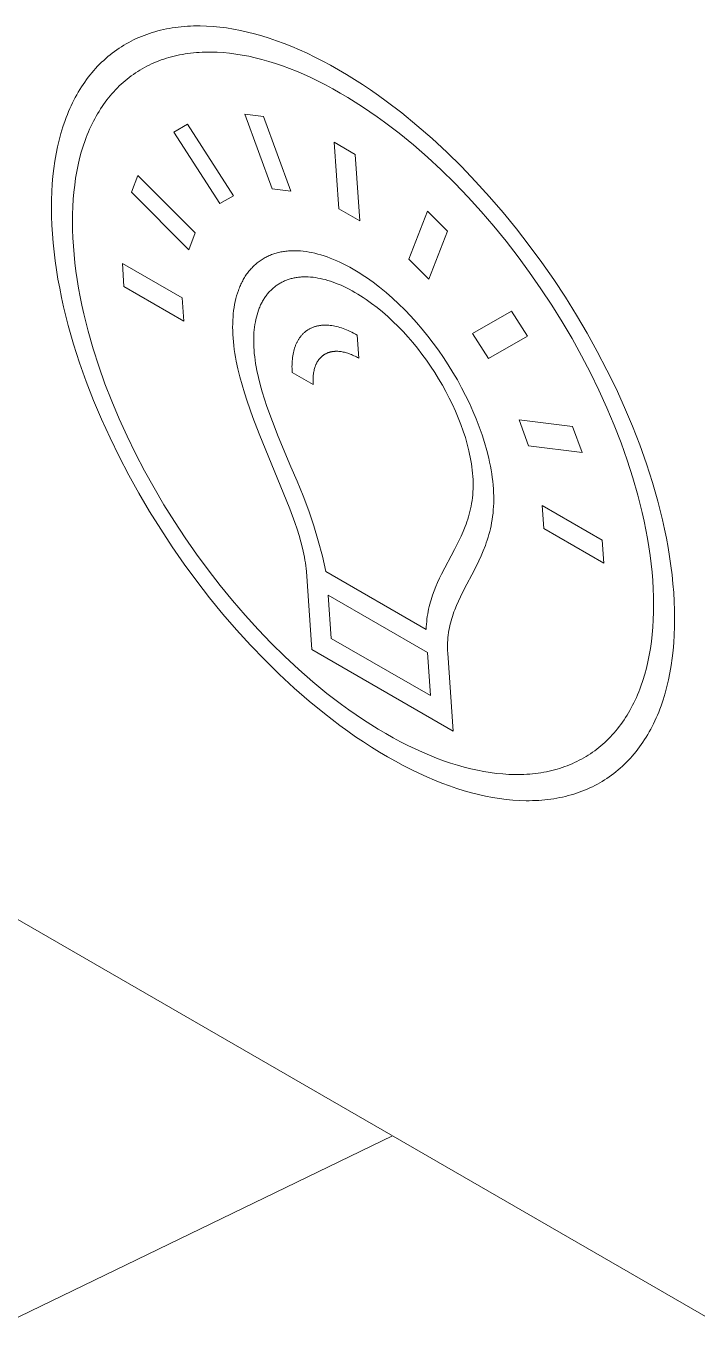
# Model space of a CAD drawing. Header units: millimetres. Extents: x -208 to 4974, y -28 to 3137.
# Drawn here: x 3478.6 to 3505.4, y 1679.1 to 1730.6 of the extents above; entities that cross this region are included whole.
import ezdxf

# ---------------------------------------------------------------- set-up
doc = ezdxf.new("R2010")
doc.units = ezdxf.units.MM
doc.layers.add('ZANO_R', color=7, linetype='Continuous', lineweight=0)

msp = doc.modelspace()

# ---------------------------------------------------------------- linework, layer by layer
at = {"layer": 'ZANO_R'}
for p, q in [((3483.141, 1730.142), (3483.039, 1730.096)), ((3483.245, 1730.186), (3483.141, 1730.142)), ((3483.351, 1730.227), (3483.245, 1730.186)), ((3483.457, 1730.267), (3483.351, 1730.227)), ((3483.565, 1730.304), (3483.457, 1730.267)), ((3483.674, 1730.339), (3483.565, 1730.304)), ((3483.784, 1730.372), (3483.674, 1730.339)), ((3483.895, 1730.403), (3483.784, 1730.372)), ((3484.008, 1730.432), (3483.895, 1730.403)), ((3484.122, 1730.458), (3484.008, 1730.432)), ((3484.237, 1730.483), (3484.122, 1730.458)), ((3484.353, 1730.505), (3484.237, 1730.483)), ((3484.47, 1730.525), (3484.353, 1730.505)), ((3484.589, 1730.542), (3484.47, 1730.525)), ((3484.708, 1730.558), (3484.589, 1730.542)), ((3484.829, 1730.571), (3484.708, 1730.558)), ((3484.951, 1730.582), (3484.829, 1730.571)), ((3485.074, 1730.591), (3484.951, 1730.582)), ((3485.198, 1730.597), (3485.074, 1730.591)), ((3485.324, 1730.602), (3485.198, 1730.597)), ((3485.45, 1730.604), (3485.324, 1730.602)), ((3485.577, 1730.604), (3485.45, 1730.604)), ((3485.835, 1730.596), (3485.577, 1730.604)), ((3486.097, 1730.58), (3485.835, 1730.596)), ((3486.363, 1730.554), (3486.097, 1730.58)), ((3486.633, 1730.52), (3486.363, 1730.554)), ((3486.907, 1730.476), (3486.633, 1730.52)), ((3487.184, 1730.422), (3486.907, 1730.476)), ((3487.465, 1730.359), (3487.184, 1730.422)), ((3487.75, 1730.287), (3487.465, 1730.359)), ((3488.038, 1730.205), (3487.75, 1730.287)), ((3488.33, 1730.114), (3488.038, 1730.205)), ((3482.266, 1729.652), (3482.175, 1729.588)), ((3482.357, 1729.715), (3482.266, 1729.652)), ((3482.451, 1729.776), (3482.357, 1729.715)), ((3482.545, 1729.834), (3482.451, 1729.776)), ((3482.641, 1729.891), (3482.545, 1729.834)), ((3482.739, 1729.945), (3482.641, 1729.891)), ((3482.837, 1729.998), (3482.739, 1729.945)), ((3482.937, 1730.048), (3482.837, 1729.998)), ((3483.039, 1730.096), (3482.937, 1730.048)), ((3488.625, 1730.013), (3488.33, 1730.114)), ((3488.923, 1729.903), (3488.625, 1730.013)), ((3489.225, 1729.783), (3488.923, 1729.903)), ((3489.529, 1729.653), (3489.225, 1729.783)), ((3489.836, 1729.513), (3489.529, 1729.653)), ((3481.662, 1729.155), (3481.581, 1729.076)), ((3481.744, 1729.232), (3481.662, 1729.155)), ((3481.827, 1729.308), (3481.744, 1729.232)), ((3481.912, 1729.381), (3481.827, 1729.308)), ((3481.998, 1729.452), (3481.912, 1729.381)), ((3482.086, 1729.521), (3481.998, 1729.452)), ((3482.175, 1729.588), (3482.086, 1729.521)), ((3483.554, 1729.044), (3483.648, 1729.089)), ((3483.648, 1729.089), (3483.744, 1729.132)), ((3483.744, 1729.132), (3483.841, 1729.173)), ((3483.841, 1729.173), (3483.939, 1729.212)), ((3483.939, 1729.212), (3484.038, 1729.248)), ((3484.038, 1729.248), (3484.139, 1729.283)), ((3484.139, 1729.283), (3484.24, 1729.316)), ((3484.24, 1729.316), (3484.343, 1729.347)), ((3484.343, 1729.347), (3484.447, 1729.376)), ((3484.447, 1729.376), (3484.552, 1729.402)), ((3484.552, 1729.402), (3484.658, 1729.427)), ((3484.658, 1729.427), (3484.765, 1729.45)), ((3484.765, 1729.45), (3484.874, 1729.47)), ((3484.874, 1729.47), (3484.983, 1729.489)), ((3484.983, 1729.489), (3485.094, 1729.505)), ((3485.094, 1729.505), (3485.205, 1729.52)), ((3485.205, 1729.52), (3485.318, 1729.532)), ((3485.318, 1729.532), (3485.432, 1729.543)), ((3485.432, 1729.543), (3485.546, 1729.551)), ((3485.546, 1729.551), (3485.662, 1729.557)), ((3485.662, 1729.557), (3485.779, 1729.561)), ((3485.779, 1729.561), (3485.896, 1729.563)), ((3485.896, 1729.563), (3486.015, 1729.563)), ((3486.015, 1729.563), (3486.256, 1729.556)), ((3486.256, 1729.556), (3486.5, 1729.541)), ((3486.5, 1729.541), (3486.748, 1729.517)), ((3486.748, 1729.517), (3487, 1729.484)), ((3487, 1729.484), (3487.255, 1729.443)), ((3487.255, 1729.443), (3487.514, 1729.393)), ((3487.514, 1729.393), (3487.776, 1729.335)), ((3487.776, 1729.335), (3488.041, 1729.268)), ((3488.041, 1729.268), (3488.31, 1729.191)), ((3488.31, 1729.191), (3488.582, 1729.106)), ((3488.582, 1729.106), (3488.857, 1729.012)), ((3490.147, 1729.363), (3489.836, 1729.513)), ((3490.459, 1729.204), (3490.147, 1729.363)), ((3490.775, 1729.034), (3490.459, 1729.204)), ((3481.202, 1728.65), (3481.13, 1728.559)), ((3481.274, 1728.739), (3481.202, 1728.65)), ((3481.349, 1728.826), (3481.274, 1728.739)), ((3481.425, 1728.912), (3481.349, 1728.826)), ((3481.502, 1728.995), (3481.425, 1728.912)), ((3481.581, 1729.076), (3481.502, 1728.995)), ((3482.76, 1728.553), (3482.843, 1728.615)), ((3482.843, 1728.615), (3482.927, 1728.675)), ((3482.927, 1728.675), (3483.013, 1728.734)), ((3483.013, 1728.734), (3483.1, 1728.791)), ((3483.1, 1728.791), (3483.188, 1728.845)), ((3483.188, 1728.845), (3483.278, 1728.898)), ((3483.278, 1728.898), (3483.369, 1728.949)), ((3483.369, 1728.949), (3483.461, 1728.997)), ((3483.461, 1728.997), (3483.554, 1729.044)), ((3488.857, 1729.012), (3489.135, 1728.909)), ((3489.135, 1728.909), (3489.416, 1728.797)), ((3489.416, 1728.797), (3489.7, 1728.676)), ((3489.7, 1728.676), (3489.987, 1728.546)), ((3491.093, 1728.855), (3490.775, 1729.034)), ((3491.412, 1728.667), (3491.093, 1728.855)), ((3491.73, 1728.471), (3491.412, 1728.667)), ((3480.797, 1728.073), (3480.735, 1727.97)), ((3480.86, 1728.174), (3480.797, 1728.073)), ((3480.925, 1728.273), (3480.86, 1728.174)), ((3480.992, 1728.37), (3480.925, 1728.273)), ((3481.06, 1728.466), (3480.992, 1728.37)), ((3481.13, 1728.559), (3481.06, 1728.466)), ((3482.143, 1727.985), (3482.216, 1728.062)), ((3482.216, 1728.062), (3482.289, 1728.138)), ((3482.289, 1728.138), (3482.364, 1728.212)), ((3482.364, 1728.212), (3482.441, 1728.284)), ((3482.441, 1728.284), (3482.519, 1728.354)), ((3482.519, 1728.354), (3482.598, 1728.422)), ((3482.598, 1728.422), (3482.678, 1728.488)), ((3482.678, 1728.488), (3482.76, 1728.553)), ((3489.987, 1728.546), (3490.276, 1728.406)), ((3490.276, 1728.406), (3490.568, 1728.257)), ((3490.568, 1728.257), (3490.862, 1728.099)), ((3490.862, 1728.099), (3491.159, 1727.932)), ((3492.046, 1728.267), (3491.73, 1728.471)), ((3492.36, 1728.056), (3492.046, 1728.267)), ((3480.559, 1727.649), (3480.503, 1727.539)), ((3480.616, 1727.758), (3480.559, 1727.649)), ((3480.674, 1727.865), (3480.616, 1727.758)), ((3480.735, 1727.97), (3480.674, 1727.865)), ((3481.74, 1727.48), (3481.803, 1727.569)), ((3481.803, 1727.569), (3481.869, 1727.656)), ((3481.869, 1727.656), (3481.935, 1727.741)), ((3481.935, 1727.741), (3482.003, 1727.824)), ((3482.003, 1727.824), (3482.073, 1727.905)), ((3482.073, 1727.905), (3482.143, 1727.985)), ((3491.159, 1727.932), (3491.456, 1727.757)), ((3491.456, 1727.757), (3491.752, 1727.574)), ((3491.752, 1727.574), (3492.047, 1727.384)), ((3492.673, 1727.837), (3492.36, 1728.056)), ((3492.984, 1727.612), (3492.673, 1727.837)), ((3493.601, 1727.14), (3492.984, 1727.612)), ((3480.298, 1727.076), (3480.251, 1726.956)), ((3480.347, 1727.195), (3480.298, 1727.076)), ((3480.397, 1727.311), (3480.347, 1727.195)), ((3480.449, 1727.426), (3480.397, 1727.311)), ((3480.503, 1727.539), (3480.449, 1727.426)), ((3481.444, 1727.009), (3481.5, 1727.107)), ((3481.5, 1727.107), (3481.558, 1727.203)), ((3481.558, 1727.203), (3481.617, 1727.297)), ((3481.617, 1727.297), (3481.678, 1727.389)), ((3481.678, 1727.389), (3481.74, 1727.48)), ((3487.358, 1727.091), (3488.446, 1724.12)), ((3488.104, 1726.999), (3487.358, 1727.091)), ((3492.047, 1727.384), (3492.34, 1727.187)), ((3492.34, 1727.187), (3492.632, 1726.983)), ((3494.209, 1726.643), (3493.601, 1727.14)), ((3480.121, 1726.584), (3480.042, 1726.326)), ((3480.206, 1726.834), (3480.121, 1726.584)), ((3480.251, 1726.956), (3480.206, 1726.834)), ((3481.185, 1726.492), (3481.234, 1726.599)), ((3481.234, 1726.599), (3481.284, 1726.704)), ((3481.284, 1726.704), (3481.336, 1726.808)), ((3481.336, 1726.808), (3481.389, 1726.909)), ((3481.389, 1726.909), (3481.444, 1727.009)), ((3485.08, 1726.691), (3484.537, 1726.378)), ((3486.903, 1723.845), (3485.08, 1726.691)), ((3489.192, 1724.027), (3488.104, 1726.999)), ((3492.632, 1726.983), (3492.922, 1726.773)), ((3492.922, 1726.773), (3493.497, 1726.333)), ((3494.809, 1726.12), (3494.209, 1726.643)), ((3479.971, 1726.061), (3479.907, 1725.789)), ((3480.042, 1726.326), (3479.971, 1726.061)), ((3480.927, 1725.814), (3481.007, 1726.047)), ((3481.007, 1726.047), (3481.049, 1726.161)), ((3481.049, 1726.161), (3481.093, 1726.273)), ((3481.093, 1726.273), (3481.138, 1726.384)), ((3481.138, 1726.384), (3481.185, 1726.492)), ((3484.537, 1726.378), (3486.36, 1723.533)), ((3493.497, 1726.333), (3494.065, 1725.869)), ((3495.398, 1725.573), (3494.809, 1726.12)), ((3479.85, 1725.51), (3479.801, 1725.223)), ((3479.907, 1725.789), (3479.85, 1725.51)), ((3480.788, 1725.327), (3480.854, 1725.574)), ((3480.854, 1725.574), (3480.927, 1725.814)), ((3491.749, 1725.489), (3490.914, 1725.971)), ((3490.914, 1725.971), (3491.102, 1723.327)), ((3491.936, 1722.845), (3491.749, 1725.489)), ((3494.065, 1725.869), (3494.623, 1725.381)), ((3495.976, 1725.004), (3495.398, 1725.573)), ((3479.801, 1725.223), (3479.759, 1724.929)), ((3480.675, 1724.812), (3480.728, 1725.073)), ((3480.728, 1725.073), (3480.788, 1725.327)), ((3494.623, 1725.381), (3495.173, 1724.872)), ((3496.543, 1724.414), (3495.976, 1725.004)), ((3479.724, 1724.627), (3479.698, 1724.319)), ((3479.759, 1724.929), (3479.724, 1724.627)), ((3480.59, 1724.271), (3480.629, 1724.545)), ((3480.629, 1724.545), (3480.675, 1724.812)), ((3483.105, 1724.652), (3482.846, 1723.983)), ((3485.385, 1722.365), (3483.105, 1724.652)), ((3495.173, 1724.872), (3495.712, 1724.341)), ((3479.679, 1724.004), (3479.667, 1723.681)), ((3479.698, 1724.319), (3479.679, 1724.004)), ((3480.533, 1723.702), (3480.558, 1723.99)), ((3480.558, 1723.99), (3480.59, 1724.271)), ((3482.846, 1723.983), (3485.127, 1721.696)), ((3488.446, 1724.12), (3489.192, 1724.027)), ((3495.712, 1724.341), (3496.241, 1723.791)), ((3497.098, 1723.804), (3496.543, 1724.414)), ((3479.667, 1723.681), (3479.664, 1723.352)), ((3480.515, 1723.408), (3480.533, 1723.702)), ((3486.36, 1723.533), (3486.903, 1723.845)), ((3496.241, 1723.791), (3496.758, 1723.222)), ((3497.639, 1723.176), (3497.098, 1723.804)), ((3479.664, 1723.352), (3479.669, 1723.016)), ((3479.669, 1723.016), (3479.681, 1722.672)), ((3480.502, 1722.8), (3480.505, 1723.107)), ((3480.505, 1723.107), (3480.515, 1723.408)), ((3491.102, 1723.327), (3491.936, 1722.845)), ((3494.63, 1723.23), (3493.89, 1721.321)), ((3495.426, 1722.432), (3494.63, 1723.23)), ((3496.758, 1723.222), (3497.262, 1722.636)), ((3498.165, 1722.53), (3497.639, 1723.176)), ((3479.681, 1722.672), (3479.702, 1722.323)), ((3480.506, 1722.487), (3480.502, 1722.8)), ((3480.518, 1722.167), (3480.506, 1722.487)), ((3494.687, 1720.522), (3495.426, 1722.432)), ((3497.262, 1722.636), (3497.753, 1722.034)), ((3498.677, 1721.869), (3498.165, 1722.53)), ((3479.702, 1722.323), (3479.731, 1721.968)), ((3479.731, 1721.968), (3479.768, 1721.611)), ((3480.537, 1721.84), (3480.518, 1722.167)), ((3485.127, 1721.696), (3485.385, 1722.365)), ((3497.753, 1722.034), (3498.231, 1721.418)), ((3479.768, 1721.611), (3479.813, 1721.251)), ((3480.564, 1721.51), (3480.537, 1721.84)), ((3480.599, 1721.177), (3480.564, 1721.51)), ((3488.166, 1721.38), (3488.126, 1721.357)), ((3488.208, 1721.402), (3488.166, 1721.38)), ((3488.25, 1721.423), (3488.208, 1721.402)), ((3488.292, 1721.443), (3488.25, 1721.423)), ((3488.335, 1721.463), (3488.292, 1721.443)), ((3488.379, 1721.481), (3488.335, 1721.463)), ((3488.423, 1721.499), (3488.379, 1721.481)), ((3488.468, 1721.515), (3488.423, 1721.499)), ((3488.513, 1721.531), (3488.468, 1721.515)), ((3488.559, 1721.546), (3488.513, 1721.531)), ((3488.605, 1721.559), (3488.559, 1721.546)), ((3488.652, 1721.572), (3488.605, 1721.559)), ((3488.699, 1721.584), (3488.652, 1721.572)), ((3488.747, 1721.596), (3488.699, 1721.584)), ((3488.795, 1721.606), (3488.747, 1721.596)), ((3488.844, 1721.615), (3488.795, 1721.606)), ((3488.893, 1721.623), (3488.844, 1721.615)), ((3488.943, 1721.631), (3488.893, 1721.623)), ((3488.993, 1721.637), (3488.943, 1721.631)), ((3489.044, 1721.643), (3488.993, 1721.637)), ((3489.095, 1721.648), (3489.044, 1721.643)), ((3489.147, 1721.651), (3489.095, 1721.648)), ((3489.199, 1721.654), (3489.147, 1721.651)), ((3489.251, 1721.656), (3489.199, 1721.654)), ((3489.304, 1721.657), (3489.251, 1721.656)), ((3489.358, 1721.657), (3489.304, 1721.657)), ((3489.466, 1721.653), (3489.358, 1721.657)), ((3489.576, 1721.647), (3489.466, 1721.653)), ((3489.687, 1721.636), (3489.576, 1721.647)), ((3489.801, 1721.621), (3489.687, 1721.636)), ((3489.916, 1721.603), (3489.801, 1721.621)), ((3490.032, 1721.58), (3489.916, 1721.603)), ((3490.15, 1721.554), (3490.032, 1721.58)), ((3490.27, 1721.524), (3490.15, 1721.554)), ((3490.391, 1721.489), (3490.27, 1721.524)), ((3490.513, 1721.451), (3490.391, 1721.489)), ((3490.637, 1721.409), (3490.513, 1721.451)), ((3490.762, 1721.362), (3490.637, 1721.409)), ((3490.888, 1721.312), (3490.762, 1721.362)), ((3498.231, 1721.418), (3498.693, 1720.787)), ((3499.173, 1721.193), (3498.677, 1721.869)), ((3479.813, 1721.251), (3479.865, 1720.89)), ((3479.865, 1720.89), (3479.925, 1720.527)), ((3480.641, 1720.842), (3480.599, 1721.177)), ((3484.872, 1719.776), (3482.487, 1721.153)), ((3482.487, 1721.153), (3482.552, 1720.23)), ((3487.552, 1720.874), (3487.521, 1720.837)), ((3487.583, 1720.911), (3487.552, 1720.874)), ((3487.615, 1720.946), (3487.583, 1720.911)), ((3487.648, 1720.981), (3487.615, 1720.946)), ((3487.681, 1721.015), (3487.648, 1720.981)), ((3487.715, 1721.049), (3487.681, 1721.015)), ((3487.749, 1721.081), (3487.715, 1721.049)), ((3487.784, 1721.113), (3487.749, 1721.081)), ((3487.82, 1721.143), (3487.784, 1721.113)), ((3487.856, 1721.173), (3487.82, 1721.143)), ((3487.893, 1721.202), (3487.856, 1721.173)), ((3487.93, 1721.23), (3487.893, 1721.202)), ((3487.968, 1721.257), (3487.93, 1721.23)), ((3488.006, 1721.284), (3487.968, 1721.257)), ((3488.046, 1721.309), (3488.006, 1721.284)), ((3488.085, 1721.334), (3488.046, 1721.309)), ((3488.126, 1721.357), (3488.085, 1721.334)), ((3491.016, 1721.257), (3490.888, 1721.312)), ((3491.145, 1721.199), (3491.016, 1721.257)), ((3491.275, 1721.136), (3491.145, 1721.199)), ((3491.407, 1721.069), (3491.275, 1721.136)), ((3491.539, 1720.998), (3491.407, 1721.069)), ((3491.673, 1720.923), (3491.539, 1720.998)), ((3491.807, 1720.843), (3491.673, 1720.923)), ((3493.89, 1721.321), (3494.687, 1720.522)), ((3499.652, 1720.504), (3499.173, 1721.193)), ((3479.925, 1720.527), (3479.993, 1720.161)), ((3480.689, 1720.505), (3480.641, 1720.842)), ((3480.745, 1720.166), (3480.689, 1720.505)), ((3487.228, 1720.37), (3487.206, 1720.323)), ((3487.252, 1720.417), (3487.228, 1720.37)), ((3487.275, 1720.462), (3487.252, 1720.417)), ((3487.3, 1720.507), (3487.275, 1720.462)), ((3487.325, 1720.551), (3487.3, 1720.507)), ((3487.351, 1720.594), (3487.325, 1720.551)), ((3487.378, 1720.637), (3487.351, 1720.594)), ((3487.405, 1720.679), (3487.378, 1720.637)), ((3487.433, 1720.719), (3487.405, 1720.679)), ((3487.462, 1720.759), (3487.433, 1720.719)), ((3487.491, 1720.798), (3487.462, 1720.759)), ((3487.521, 1720.837), (3487.491, 1720.798)), ((3488.695, 1720.324), (3488.728, 1720.344)), ((3488.728, 1720.344), (3488.762, 1720.364)), ((3488.762, 1720.364), (3488.796, 1720.383)), ((3488.796, 1720.383), (3488.831, 1720.402)), ((3488.831, 1720.402), (3488.866, 1720.419)), ((3488.866, 1720.419), (3488.902, 1720.436)), ((3488.902, 1720.436), (3488.938, 1720.453)), ((3488.938, 1720.453), (3488.975, 1720.468)), ((3488.975, 1720.468), (3489.012, 1720.483)), ((3489.012, 1720.483), (3489.049, 1720.497)), ((3489.049, 1720.497), (3489.087, 1720.51)), ((3489.087, 1720.51), (3489.125, 1720.522)), ((3489.125, 1720.522), (3489.164, 1720.534)), ((3489.164, 1720.534), (3489.204, 1720.545)), ((3489.204, 1720.545), (3489.243, 1720.555)), ((3489.243, 1720.555), (3489.283, 1720.564)), ((3489.283, 1720.564), (3489.324, 1720.573)), ((3489.324, 1720.573), (3489.365, 1720.58)), ((3489.365, 1720.58), (3489.406, 1720.587)), ((3489.406, 1720.587), (3489.448, 1720.594)), ((3489.448, 1720.594), (3489.49, 1720.599)), ((3489.49, 1720.599), (3489.532, 1720.604)), ((3489.532, 1720.604), (3489.575, 1720.608)), ((3489.575, 1720.608), (3489.619, 1720.611)), ((3489.619, 1720.611), (3489.662, 1720.613)), ((3489.662, 1720.613), (3489.706, 1720.615)), ((3489.706, 1720.615), (3489.751, 1720.615)), ((3489.751, 1720.615), (3489.796, 1720.615)), ((3489.796, 1720.615), (3489.887, 1720.613)), ((3489.887, 1720.613), (3489.979, 1720.607)), ((3489.979, 1720.607), (3490.073, 1720.598)), ((3490.073, 1720.598), (3490.168, 1720.586)), ((3490.168, 1720.586), (3490.264, 1720.57)), ((3490.264, 1720.57), (3490.362, 1720.551)), ((3490.362, 1720.551), (3490.461, 1720.529)), ((3490.461, 1720.529), (3490.561, 1720.504)), ((3490.561, 1720.504), (3490.663, 1720.475)), ((3490.663, 1720.475), (3490.765, 1720.443)), ((3490.765, 1720.443), (3490.869, 1720.407)), ((3490.869, 1720.407), (3490.974, 1720.368)), ((3490.974, 1720.368), (3491.08, 1720.326)), ((3491.94, 1720.76), (3491.807, 1720.843)), ((3492.073, 1720.674), (3491.94, 1720.76)), ((3492.205, 1720.585), (3492.073, 1720.674)), ((3492.336, 1720.493), (3492.205, 1720.585)), ((3492.467, 1720.398), (3492.336, 1720.493)), ((3492.725, 1720.199), (3492.467, 1720.398)), ((3498.693, 1720.787), (3499.14, 1720.145)), ((3500.114, 1719.803), (3499.652, 1720.504)), ((3479.993, 1720.161), (3480.067, 1719.794)), ((3480.808, 1719.825), (3480.745, 1720.166)), ((3480.878, 1719.483), (3480.808, 1719.825)), ((3482.552, 1720.23), (3484.937, 1718.853)), ((3487.035, 1719.861), (3487.005, 1719.75)), ((3487.068, 1719.969), (3487.035, 1719.861)), ((3487.104, 1720.074), (3487.068, 1719.969)), ((3487.123, 1720.126), (3487.104, 1720.074)), ((3487.142, 1720.176), (3487.123, 1720.126)), ((3487.163, 1720.226), (3487.142, 1720.176)), ((3487.184, 1720.275), (3487.163, 1720.226)), ((3487.206, 1720.323), (3487.184, 1720.275)), ((3488.158, 1719.795), (3488.181, 1719.829)), ((3488.181, 1719.829), (3488.205, 1719.862)), ((3488.205, 1719.862), (3488.23, 1719.895)), ((3488.23, 1719.895), (3488.255, 1719.927)), ((3488.255, 1719.927), (3488.281, 1719.959)), ((3488.281, 1719.959), (3488.307, 1719.989)), ((3488.307, 1719.989), (3488.334, 1720.02)), ((3488.334, 1720.02), (3488.361, 1720.049)), ((3488.361, 1720.049), (3488.389, 1720.077)), ((3488.389, 1720.077), (3488.417, 1720.105)), ((3488.417, 1720.105), (3488.446, 1720.132)), ((3488.446, 1720.132), (3488.475, 1720.159)), ((3488.475, 1720.159), (3488.505, 1720.185)), ((3488.505, 1720.185), (3488.535, 1720.21)), ((3488.535, 1720.21), (3488.566, 1720.234)), ((3488.566, 1720.234), (3488.598, 1720.257)), ((3488.598, 1720.257), (3488.63, 1720.28)), ((3488.63, 1720.28), (3488.662, 1720.302)), ((3488.662, 1720.302), (3488.695, 1720.324)), ((3491.08, 1720.326), (3491.187, 1720.28)), ((3491.187, 1720.28), (3491.296, 1720.231)), ((3491.296, 1720.231), (3491.405, 1720.178)), ((3491.405, 1720.178), (3491.515, 1720.122)), ((3491.515, 1720.122), (3491.626, 1720.063)), ((3491.626, 1720.063), (3491.738, 1719.999)), ((3491.738, 1719.999), (3491.851, 1719.933)), ((3491.851, 1719.933), (3491.962, 1719.864)), ((3491.962, 1719.864), (3492.074, 1719.792)), ((3492.98, 1719.989), (3492.725, 1720.199)), ((3493.232, 1719.769), (3492.98, 1719.989)), ((3499.14, 1720.145), (3499.57, 1719.491)), ((3480.067, 1719.794), (3480.149, 1719.426)), ((3480.149, 1719.426), (3480.334, 1718.685)), ((3480.954, 1719.139), (3480.878, 1719.483)), ((3484.937, 1718.853), (3484.872, 1719.776)), ((3486.934, 1719.398), (3486.916, 1719.275)), ((3486.954, 1719.519), (3486.934, 1719.398)), ((3486.978, 1719.636), (3486.954, 1719.519)), ((3487.005, 1719.75), (3486.978, 1719.636)), ((3487.904, 1719.288), (3487.92, 1719.331)), ((3487.92, 1719.331), (3487.937, 1719.373)), ((3487.937, 1719.373), (3487.954, 1719.415)), ((3487.954, 1719.415), (3487.972, 1719.456)), ((3487.972, 1719.456), (3487.99, 1719.496)), ((3487.99, 1719.496), (3488.009, 1719.536)), ((3488.009, 1719.536), (3488.028, 1719.575)), ((3488.028, 1719.575), (3488.048, 1719.613)), ((3488.048, 1719.613), (3488.069, 1719.651)), ((3488.069, 1719.651), (3488.09, 1719.688)), ((3488.09, 1719.688), (3488.112, 1719.724)), ((3488.112, 1719.724), (3488.135, 1719.76)), ((3488.135, 1719.76), (3488.158, 1719.795)), ((3492.074, 1719.792), (3492.184, 1719.718)), ((3492.184, 1719.718), (3492.295, 1719.641)), ((3492.295, 1719.641), (3492.404, 1719.562)), ((3492.404, 1719.562), (3492.621, 1719.396)), ((3492.621, 1719.396), (3492.836, 1719.22)), ((3493.479, 1719.539), (3493.232, 1719.769)), ((3493.721, 1719.3), (3493.479, 1719.539)), ((3499.57, 1719.491), (3499.984, 1718.828)), ((3500.557, 1719.092), (3500.114, 1719.803)), ((3481.127, 1718.449), (3480.954, 1719.139)), ((3486.882, 1718.887), (3486.878, 1718.751)), ((3486.89, 1719.019), (3486.882, 1718.887)), ((3486.902, 1719.148), (3486.89, 1719.019)), ((3486.916, 1719.275), (3486.902, 1719.148)), ((3487.762, 1718.721), (3487.779, 1718.822)), ((3487.779, 1718.822), (3487.799, 1718.92)), ((3487.799, 1718.92), (3487.821, 1719.016)), ((3487.821, 1719.016), (3487.847, 1719.109)), ((3487.847, 1719.109), (3487.874, 1719.2)), ((3487.874, 1719.2), (3487.904, 1719.288)), ((3492.836, 1719.22), (3493.047, 1719.036)), ((3493.047, 1719.036), (3493.254, 1718.844)), ((3493.254, 1718.844), (3493.458, 1718.643)), ((3493.959, 1719.051), (3493.721, 1719.3)), ((3494.191, 1718.795), (3493.959, 1719.051)), ((3494.418, 1718.53), (3494.191, 1718.795)), ((3497.975, 1719.246), (3496.421, 1718.355)), ((3498.611, 1718.253), (3497.975, 1719.246)), ((3499.984, 1718.828), (3500.379, 1718.156)), ((3500.981, 1718.371), (3500.557, 1719.092)), ((3480.334, 1718.685), (3480.547, 1717.941)), ((3481.325, 1717.755), (3481.127, 1718.449)), ((3486.878, 1718.751), (3486.876, 1718.613)), ((3486.876, 1718.613), (3486.878, 1718.472)), ((3486.878, 1718.472), (3486.884, 1718.328)), ((3486.884, 1718.328), (3486.892, 1718.181)), ((3487.715, 1718.178), (3487.718, 1718.291)), ((3487.718, 1718.291), (3487.725, 1718.402)), ((3487.725, 1718.402), (3487.735, 1718.511)), ((3487.735, 1718.511), (3487.747, 1718.617)), ((3487.747, 1718.617), (3487.762, 1718.721)), ((3489.603, 1718.271), (3489.586, 1718.25)), ((3489.62, 1718.29), (3489.603, 1718.271)), ((3489.637, 1718.31), (3489.62, 1718.29)), ((3489.655, 1718.329), (3489.637, 1718.31)), ((3489.673, 1718.347), (3489.655, 1718.329)), ((3489.691, 1718.365), (3489.673, 1718.347)), ((3489.71, 1718.383), (3489.691, 1718.365)), ((3489.729, 1718.4), (3489.71, 1718.383)), ((3489.748, 1718.416), (3489.729, 1718.4)), ((3489.767, 1718.432), (3489.748, 1718.416)), ((3489.787, 1718.448), (3489.767, 1718.432)), ((3489.808, 1718.463), (3489.787, 1718.448)), ((3489.828, 1718.478), (3489.808, 1718.463)), ((3489.849, 1718.492), (3489.828, 1718.478)), ((3489.87, 1718.506), (3489.849, 1718.492)), ((3489.892, 1718.519), (3489.87, 1718.506)), ((3489.914, 1718.532), (3489.892, 1718.519)), ((3489.936, 1718.545), (3489.914, 1718.532)), ((3489.958, 1718.557), (3489.936, 1718.545)), ((3489.981, 1718.568), (3489.958, 1718.557)), ((3490.004, 1718.579), (3489.981, 1718.568)), ((3490.027, 1718.589), (3490.004, 1718.579)), ((3490.051, 1718.599), (3490.027, 1718.589)), ((3490.075, 1718.609), (3490.051, 1718.599)), ((3490.099, 1718.618), (3490.075, 1718.609)), ((3490.123, 1718.626), (3490.099, 1718.618)), ((3490.148, 1718.634), (3490.123, 1718.626)), ((3490.173, 1718.642), (3490.148, 1718.634)), ((3490.198, 1718.649), (3490.173, 1718.642)), ((3490.224, 1718.655), (3490.198, 1718.649)), ((3490.25, 1718.661), (3490.224, 1718.655)), ((3490.276, 1718.667), (3490.25, 1718.661)), ((3490.302, 1718.672), (3490.276, 1718.667)), ((3490.329, 1718.676), (3490.302, 1718.672)), ((3490.356, 1718.68), (3490.329, 1718.676)), ((3490.383, 1718.684), (3490.356, 1718.68)), ((3490.411, 1718.687), (3490.383, 1718.684)), ((3490.438, 1718.689), (3490.411, 1718.687)), ((3490.466, 1718.691), (3490.438, 1718.689)), ((3490.494, 1718.693), (3490.466, 1718.691)), ((3490.523, 1718.694), (3490.494, 1718.693)), ((3490.552, 1718.694), (3490.523, 1718.694)), ((3490.58, 1718.694), (3490.552, 1718.694)), ((3490.639, 1718.693), (3490.58, 1718.694)), ((3490.699, 1718.689), (3490.639, 1718.693)), ((3490.759, 1718.683), (3490.699, 1718.689)), ((3490.82, 1718.675), (3490.759, 1718.683)), ((3490.882, 1718.665), (3490.82, 1718.675)), ((3490.946, 1718.653), (3490.882, 1718.665)), ((3491.009, 1718.639), (3490.946, 1718.653)), ((3491.074, 1718.623), (3491.009, 1718.639)), ((3491.14, 1718.604), (3491.074, 1718.623)), ((3491.206, 1718.583), (3491.14, 1718.604)), ((3491.273, 1718.56), (3491.206, 1718.583)), ((3491.341, 1718.535), (3491.273, 1718.56)), ((3491.409, 1718.508), (3491.341, 1718.535)), ((3491.478, 1718.478), (3491.409, 1718.508)), ((3491.548, 1718.447), (3491.478, 1718.478)), ((3491.618, 1718.413), (3491.548, 1718.447)), ((3491.69, 1718.377), (3491.618, 1718.413)), ((3491.761, 1718.338), (3491.69, 1718.377)), ((3491.834, 1718.297), (3491.761, 1718.338)), ((3491.899, 1717.374), (3491.834, 1718.297)), ((3493.458, 1718.643), (3493.657, 1718.435)), ((3493.657, 1718.435), (3493.853, 1718.221)), ((3494.639, 1718.259), (3494.418, 1718.53)), ((3496.421, 1718.355), (3497.057, 1717.361)), ((3501.385, 1717.642), (3500.981, 1718.371)), ((3480.547, 1717.941), (3480.787, 1717.194)), ((3486.892, 1718.181), (3486.905, 1718.03)), ((3486.905, 1718.03), (3486.921, 1717.878)), ((3486.921, 1717.878), (3486.94, 1717.726)), ((3487.713, 1718.062), (3487.715, 1718.178)), ((3487.715, 1717.943), (3487.713, 1718.062)), ((3487.719, 1717.823), (3487.715, 1717.943)), ((3487.727, 1717.699), (3487.719, 1717.823)), ((3489.341, 1717.781), (3489.323, 1717.722)), ((3489.36, 1717.838), (3489.341, 1717.781)), ((3489.371, 1717.865), (3489.36, 1717.838)), ((3489.381, 1717.893), (3489.371, 1717.865)), ((3489.392, 1717.92), (3489.381, 1717.893)), ((3489.404, 1717.946), (3489.392, 1717.92)), ((3489.416, 1717.972), (3489.404, 1717.946)), ((3489.428, 1717.998), (3489.416, 1717.972)), ((3489.44, 1718.023), (3489.428, 1717.998)), ((3489.453, 1718.048), (3489.44, 1718.023)), ((3489.467, 1718.072), (3489.453, 1718.048)), ((3489.48, 1718.096), (3489.467, 1718.072)), ((3489.494, 1718.119), (3489.48, 1718.096)), ((3489.509, 1718.142), (3489.494, 1718.119)), ((3489.524, 1718.165), (3489.509, 1718.142)), ((3489.539, 1718.187), (3489.524, 1718.165)), ((3489.554, 1718.208), (3489.539, 1718.187)), ((3489.57, 1718.23), (3489.554, 1718.208)), ((3489.586, 1718.25), (3489.57, 1718.23)), ((3493.853, 1718.221), (3494.043, 1717.999)), ((3494.043, 1717.999), (3494.229, 1717.772)), ((3494.229, 1717.772), (3494.409, 1717.539)), ((3494.853, 1717.981), (3494.639, 1718.259)), ((3495.061, 1717.697), (3494.853, 1717.981)), ((3497.057, 1717.361), (3498.611, 1718.253)), ((3500.379, 1718.156), (3500.756, 1717.477)), ((3481.548, 1717.058), (3481.325, 1717.755)), ((3486.94, 1717.726), (3486.963, 1717.572)), ((3486.963, 1717.572), (3486.989, 1717.417)), ((3486.989, 1717.417), (3487.018, 1717.262)), ((3487.018, 1717.262), (3487.086, 1716.949)), ((3487.738, 1717.569), (3487.727, 1717.699)), ((3487.752, 1717.437), (3487.738, 1717.569)), ((3487.77, 1717.303), (3487.752, 1717.437)), ((3487.79, 1717.168), (3487.77, 1717.303)), ((3489.245, 1717.266), (3489.241, 1717.194)), ((3489.251, 1717.336), (3489.245, 1717.266)), ((3489.259, 1717.405), (3489.251, 1717.336)), ((3489.268, 1717.471), (3489.259, 1717.405)), ((3489.28, 1717.537), (3489.268, 1717.471)), ((3489.292, 1717.6), (3489.28, 1717.537)), ((3489.307, 1717.662), (3489.292, 1717.6)), ((3489.323, 1717.722), (3489.307, 1717.662)), ((3490.245, 1717.233), (3490.255, 1717.249)), ((3490.255, 1717.249), (3490.265, 1717.265)), ((3490.265, 1717.265), (3490.276, 1717.281)), ((3490.276, 1717.281), (3490.286, 1717.296)), ((3490.286, 1717.296), (3490.297, 1717.312)), ((3490.297, 1717.312), (3490.308, 1717.327)), ((3490.308, 1717.327), (3490.32, 1717.341)), ((3490.32, 1717.341), (3490.331, 1717.355)), ((3490.331, 1717.355), (3490.343, 1717.369)), ((3490.343, 1717.369), (3490.356, 1717.383)), ((3490.356, 1717.383), (3490.368, 1717.396)), ((3490.368, 1717.396), (3490.381, 1717.409)), ((3490.381, 1717.409), (3490.393, 1717.422)), ((3490.393, 1717.422), (3490.406, 1717.434)), ((3490.406, 1717.434), (3490.42, 1717.446)), ((3490.42, 1717.446), (3490.433, 1717.458)), ((3490.433, 1717.458), (3490.447, 1717.469)), ((3490.447, 1717.469), (3490.461, 1717.48)), ((3490.461, 1717.48), (3490.475, 1717.491)), ((3490.475, 1717.491), (3490.49, 1717.501)), ((3490.49, 1717.501), (3490.504, 1717.511)), ((3490.504, 1717.511), (3490.519, 1717.521)), ((3490.519, 1717.521), (3490.534, 1717.53)), ((3490.534, 1717.53), (3490.55, 1717.539)), ((3490.55, 1717.539), (3490.565, 1717.548)), ((3490.565, 1717.548), (3490.581, 1717.556)), ((3490.581, 1717.556), (3490.597, 1717.564)), ((3490.597, 1717.564), (3490.613, 1717.572)), ((3490.613, 1717.572), (3490.63, 1717.579)), ((3490.63, 1717.579), (3490.646, 1717.586)), ((3490.646, 1717.586), (3490.663, 1717.593)), ((3490.663, 1717.593), (3490.68, 1717.599)), ((3490.68, 1717.599), (3490.697, 1717.605)), ((3490.697, 1717.605), (3490.715, 1717.611)), ((3490.715, 1717.611), (3490.732, 1717.616)), ((3490.732, 1717.616), (3490.75, 1717.621)), ((3490.75, 1717.621), (3490.768, 1717.626)), ((3490.768, 1717.626), (3490.786, 1717.63)), ((3490.786, 1717.63), (3490.804, 1717.634)), ((3490.804, 1717.634), (3490.823, 1717.637)), ((3490.823, 1717.637), (3490.842, 1717.64)), ((3490.842, 1717.64), (3490.861, 1717.643)), ((3490.861, 1717.643), (3490.88, 1717.646)), ((3490.88, 1717.646), (3490.899, 1717.648)), ((3490.899, 1717.648), (3490.919, 1717.65)), ((3490.919, 1717.65), (3490.938, 1717.651)), ((3490.938, 1717.651), (3490.958, 1717.652)), ((3490.958, 1717.652), (3490.978, 1717.653)), ((3490.978, 1717.653), (3490.998, 1717.653)), ((3490.998, 1717.653), (3491.018, 1717.653)), ((3491.018, 1717.653), (3491.06, 1717.652)), ((3491.06, 1717.652), (3491.101, 1717.649)), ((3491.101, 1717.649), (3491.144, 1717.645)), ((3491.144, 1717.645), (3491.187, 1717.64)), ((3491.187, 1717.64), (3491.231, 1717.633)), ((3491.231, 1717.633), (3491.275, 1717.624)), ((3491.275, 1717.624), (3491.32, 1717.614)), ((3491.32, 1717.614), (3491.365, 1717.603)), ((3491.365, 1717.603), (3491.411, 1717.59)), ((3491.411, 1717.59), (3491.458, 1717.575)), ((3491.458, 1717.575), (3491.505, 1717.559)), ((3491.505, 1717.559), (3491.553, 1717.541)), ((3491.553, 1717.541), (3491.601, 1717.522)), ((3491.601, 1717.522), (3491.649, 1717.501)), ((3491.649, 1717.501), (3491.698, 1717.479)), ((3491.698, 1717.479), (3491.748, 1717.455)), ((3491.748, 1717.455), (3491.798, 1717.43)), ((3491.798, 1717.43), (3491.848, 1717.403)), ((3491.848, 1717.403), (3491.899, 1717.374)), ((3494.409, 1717.539), (3494.584, 1717.301)), ((3494.584, 1717.301), (3494.752, 1717.059)), ((3495.261, 1717.407), (3495.061, 1717.697)), ((3495.454, 1717.113), (3495.261, 1717.407)), ((3500.756, 1717.477), (3501.113, 1716.791)), ((3501.768, 1716.907), (3501.385, 1717.642)), ((3480.787, 1717.194), (3481.052, 1716.445)), ((3481.796, 1716.36), (3481.548, 1717.058)), ((3487.086, 1716.949), (3487.164, 1716.633)), ((3487.814, 1717.032), (3487.79, 1717.168)), ((3487.841, 1716.894), (3487.814, 1717.032)), ((3487.902, 1716.615), (3487.841, 1716.894)), ((3489.238, 1717.121), (3489.237, 1717.046)), ((3489.237, 1717.046), (3489.238, 1716.97)), ((3489.241, 1717.194), (3489.238, 1717.121)), ((3489.238, 1716.97), (3489.241, 1716.892)), ((3489.241, 1716.892), (3489.246, 1716.812)), ((3489.246, 1716.812), (3490.081, 1716.331)), ((3490.084, 1716.699), (3490.09, 1716.747)), ((3490.09, 1716.747), (3490.096, 1716.794)), ((3490.096, 1716.794), (3490.104, 1716.84)), ((3490.104, 1716.84), (3490.113, 1716.884)), ((3490.113, 1716.884), (3490.123, 1716.928)), ((3490.123, 1716.928), (3490.135, 1716.97)), ((3490.135, 1716.97), (3490.147, 1717.011)), ((3490.147, 1717.011), (3490.161, 1717.051)), ((3490.161, 1717.051), (3490.168, 1717.071)), ((3490.168, 1717.071), (3490.176, 1717.09)), ((3490.176, 1717.09), (3490.183, 1717.109)), ((3490.183, 1717.109), (3490.191, 1717.127)), ((3490.191, 1717.127), (3490.2, 1717.146)), ((3490.2, 1717.146), (3490.208, 1717.164)), ((3490.208, 1717.164), (3490.217, 1717.181)), ((3490.217, 1717.181), (3490.226, 1717.199)), ((3490.226, 1717.199), (3490.236, 1717.216)), ((3490.236, 1717.216), (3490.245, 1717.233)), ((3494.752, 1717.059), (3494.915, 1716.812)), ((3494.915, 1716.812), (3495.071, 1716.561)), ((3495.64, 1716.814), (3495.454, 1717.113)), ((3495.817, 1716.511), (3495.64, 1716.814)), ((3501.113, 1716.791), (3501.449, 1716.101)), ((3502.129, 1716.167), (3501.768, 1716.907)), ((3481.052, 1716.445), (3481.343, 1715.697)), ((3482.067, 1715.662), (3481.796, 1716.36)), ((3487.164, 1716.633), (3487.252, 1716.314)), ((3487.252, 1716.314), (3487.349, 1715.994)), ((3487.974, 1716.332), (3487.902, 1716.615)), ((3488.055, 1716.045), (3487.974, 1716.332)), ((3490.074, 1716.495), (3490.075, 1716.548)), ((3490.075, 1716.441), (3490.074, 1716.495)), ((3490.075, 1716.548), (3490.077, 1716.599)), ((3490.077, 1716.387), (3490.075, 1716.441)), ((3490.077, 1716.599), (3490.08, 1716.649)), ((3490.081, 1716.331), (3490.077, 1716.387)), ((3490.08, 1716.649), (3490.084, 1716.699)), ((3495.071, 1716.561), (3495.22, 1716.308)), ((3495.22, 1716.308), (3495.363, 1716.051)), ((3495.986, 1716.205), (3495.817, 1716.511)), ((3481.343, 1715.697), (3481.658, 1714.95)), ((3487.349, 1715.994), (3487.454, 1715.672)), ((3488.145, 1715.754), (3488.055, 1716.045)), ((3488.242, 1715.46), (3488.145, 1715.754)), ((3495.363, 1716.051), (3495.497, 1715.792)), ((3495.497, 1715.792), (3495.625, 1715.531)), ((3496.146, 1715.897), (3495.986, 1716.205)), ((3496.297, 1715.586), (3496.146, 1715.897)), ((3501.449, 1716.101), (3501.765, 1715.406)), ((3502.468, 1715.422), (3502.129, 1716.167)), ((3482.361, 1714.966), (3482.067, 1715.662)), ((3487.454, 1715.672), (3487.684, 1715.023)), ((3488.456, 1714.866), (3488.242, 1715.46)), ((3495.625, 1715.531), (3495.744, 1715.269)), ((3495.744, 1715.269), (3495.855, 1715.006)), ((3496.438, 1715.273), (3496.297, 1715.586)), ((3496.57, 1714.96), (3496.438, 1715.273)), ((3501.765, 1715.406), (3502.059, 1714.71)), ((3502.783, 1714.675), (3502.468, 1715.422)), ((3481.658, 1714.95), (3481.997, 1714.205)), ((3482.677, 1714.272), (3482.361, 1714.966)), ((3487.684, 1715.023), (3487.935, 1714.372)), ((3488.689, 1714.265), (3488.456, 1714.866)), ((3495.855, 1715.006), (3495.957, 1714.743)), ((3495.957, 1714.743), (3496.051, 1714.479)), ((3496.691, 1714.646), (3496.57, 1714.96)), ((3498.272, 1714.927), (3498.652, 1713.89)), ((3500.404, 1714.664), (3498.272, 1714.927)), ((3502.059, 1714.71), (3502.33, 1714.012)), ((3503.074, 1713.927), (3502.783, 1714.675)), ((3481.997, 1714.205), (3482.358, 1713.465)), ((3483.014, 1713.581), (3482.677, 1714.272)), ((3487.935, 1714.372), (3489.154, 1711.38)), ((3489.185, 1713.059), (3488.689, 1714.265)), ((3496.051, 1714.479), (3496.135, 1714.216)), ((3496.135, 1714.216), (3496.21, 1713.954)), ((3496.802, 1714.332), (3496.691, 1714.646)), ((3496.902, 1714.018), (3496.802, 1714.332)), ((3500.784, 1713.626), (3500.404, 1714.664)), ((3496.21, 1713.954), (3496.275, 1713.693)), ((3496.275, 1713.693), (3496.304, 1713.563)), ((3496.99, 1713.706), (3496.902, 1714.018)), ((3497.067, 1713.396), (3496.99, 1713.706)), ((3498.652, 1713.89), (3500.784, 1713.626)), ((3502.33, 1714.012), (3502.578, 1713.314)), ((3503.34, 1713.178), (3503.074, 1713.927)), ((3482.358, 1713.465), (3482.741, 1712.73)), ((3483.371, 1712.896), (3483.014, 1713.581)), ((3496.304, 1713.563), (3496.331, 1713.434)), ((3496.331, 1713.434), (3496.354, 1713.305)), ((3496.354, 1713.305), (3496.375, 1713.177)), ((3496.375, 1713.177), (3496.394, 1713.05)), ((3497.101, 1713.241), (3497.067, 1713.396)), ((3497.132, 1713.087), (3497.101, 1713.241)), ((3502.578, 1713.314), (3502.801, 1712.617)), ((3503.579, 1712.431), (3503.34, 1713.178)), ((3482.741, 1712.73), (3483.145, 1712.001)), ((3483.747, 1712.216), (3483.371, 1712.896)), ((3489.442, 1712.484), (3489.185, 1713.059)), ((3496.394, 1713.05), (3496.41, 1712.924)), ((3496.41, 1712.924), (3496.423, 1712.798)), ((3496.423, 1712.798), (3496.433, 1712.673)), ((3496.433, 1712.673), (3496.44, 1712.545)), ((3497.159, 1712.934), (3497.132, 1713.087)), ((3497.184, 1712.782), (3497.159, 1712.934)), ((3497.206, 1712.63), (3497.184, 1712.782)), ((3497.224, 1712.48), (3497.206, 1712.63)), ((3502.801, 1712.617), (3503, 1711.923)), ((3484.143, 1711.544), (3483.747, 1712.216)), ((3489.681, 1711.9), (3489.442, 1712.484)), ((3496.442, 1712.174), (3496.436, 1712.055)), ((3496.44, 1712.545), (3496.444, 1712.419)), ((3496.445, 1712.295), (3496.442, 1712.174)), ((3496.444, 1712.419), (3496.445, 1712.295)), ((3497.239, 1712.33), (3497.224, 1712.48)), ((3497.251, 1712.182), (3497.239, 1712.33)), ((3497.259, 1712.033), (3497.251, 1712.182)), ((3503.792, 1711.687), (3503.579, 1712.431)), ((3483.145, 1712.001), (3483.569, 1711.28)), ((3489.901, 1711.31), (3489.681, 1711.9)), ((3496.383, 1711.599), (3496.363, 1711.49)), ((3496.401, 1711.71), (3496.383, 1711.599)), ((3496.415, 1711.823), (3496.401, 1711.71)), ((3496.427, 1711.938), (3496.415, 1711.823)), ((3496.436, 1712.055), (3496.427, 1711.938)), ((3497.256, 1711.471), (3497.262, 1711.607)), ((3497.264, 1711.888), (3497.259, 1712.033)), ((3497.262, 1711.607), (3497.265, 1711.746)), ((3497.265, 1711.746), (3497.264, 1711.888)), ((3503, 1711.923), (3503.172, 1711.233)), ((3503.977, 1710.946), (3503.792, 1711.687)), ((3483.569, 1711.28), (3484.012, 1710.569)), ((3484.556, 1710.881), (3484.143, 1711.544)), ((3489.154, 1711.38), (3489.349, 1710.843)), ((3490.102, 1710.712), (3489.901, 1711.31)), ((3496.26, 1711.071), (3496.23, 1710.97)), ((3496.289, 1711.173), (3496.26, 1711.071)), ((3496.316, 1711.277), (3496.289, 1711.173)), ((3496.341, 1711.383), (3496.316, 1711.277)), ((3496.363, 1711.49), (3496.341, 1711.383)), ((3497.202, 1710.954), (3497.22, 1711.079)), ((3497.22, 1711.079), (3497.235, 1711.207)), ((3497.235, 1711.207), (3497.247, 1711.338)), ((3497.247, 1711.338), (3497.256, 1711.471)), ((3501.582, 1710.142), (3499.197, 1711.519)), ((3499.197, 1711.519), (3499.262, 1710.596)), ((3503.172, 1711.233), (3503.249, 1710.889)), ((3484.012, 1710.569), (3484.474, 1709.868)), ((3484.987, 1710.227), (3484.556, 1710.881)), ((3489.349, 1710.843), (3489.437, 1710.581)), ((3489.437, 1710.581), (3489.518, 1710.323)), ((3490.284, 1710.109), (3490.102, 1710.712)), ((3496.126, 1710.675), (3496.049, 1710.484)), ((3496.162, 1710.772), (3496.126, 1710.675)), ((3496.197, 1710.87), (3496.162, 1710.772)), ((3496.23, 1710.97), (3496.197, 1710.87)), ((3497.103, 1710.476), (3497.132, 1710.592)), ((3497.132, 1710.592), (3497.157, 1710.71)), ((3497.157, 1710.71), (3497.181, 1710.831)), ((3497.181, 1710.831), (3497.202, 1710.954)), ((3499.262, 1710.596), (3501.648, 1709.219)), ((3503.249, 1710.889), (3503.318, 1710.547)), ((3503.318, 1710.547), (3503.381, 1710.206)), ((3504.059, 1710.578), (3503.977, 1710.946)), ((3504.134, 1710.211), (3504.059, 1710.578)), ((3485.433, 1709.585), (3484.987, 1710.227)), ((3489.518, 1710.323), (3489.59, 1710.071)), ((3489.59, 1710.071), (3489.654, 1709.824)), ((3490.446, 1709.5), (3490.284, 1710.109)), ((3495.88, 1710.115), (3495.699, 1709.759)), ((3495.967, 1710.298), (3495.88, 1710.115)), ((3496.049, 1710.484), (3495.967, 1710.298)), ((3496.931, 1709.924), (3496.969, 1710.031)), ((3496.969, 1710.031), (3497.006, 1710.139)), ((3497.006, 1710.139), (3497.04, 1710.25)), ((3497.04, 1710.25), (3497.073, 1710.362)), ((3497.073, 1710.362), (3497.103, 1710.476)), ((3501.648, 1709.219), (3501.582, 1710.142)), ((3503.381, 1710.206), (3503.437, 1709.867)), ((3504.201, 1709.846), (3504.134, 1710.211)), ((4493.74, 1108.789), (3452.831, 1709.758)), ((3484.474, 1709.868), (3484.953, 1709.179)), ((3485.896, 1708.955), (3485.433, 1709.585)), ((3489.654, 1709.824), (3489.709, 1709.582)), ((3489.709, 1709.582), (3489.732, 1709.463)), ((3495.699, 1709.759), (3495.181, 1708.783)), ((3496.763, 1709.511), (3496.85, 1709.715)), ((3496.85, 1709.715), (3496.931, 1709.924)), ((3503.437, 1709.867), (3503.486, 1709.53)), ((3503.486, 1709.53), (3503.527, 1709.195)), ((3504.261, 1709.482), (3504.201, 1709.846)), ((3484.953, 1709.179), (3485.449, 1708.503)), ((3489.732, 1709.463), (3489.753, 1709.346)), ((3489.753, 1709.346), (3489.771, 1709.231)), ((3489.771, 1709.231), (3489.786, 1709.117)), ((3489.786, 1709.117), (3489.799, 1709.004)), ((3489.799, 1709.004), (3489.808, 1708.893)), ((3490.588, 1708.886), (3490.446, 1709.5)), ((3496.48, 1708.926), (3496.672, 1709.312)), ((3496.672, 1709.312), (3496.763, 1709.511)), ((3503.527, 1709.195), (3503.562, 1708.862)), ((3504.313, 1709.121), (3504.261, 1709.482)), ((3504.358, 1708.761), (3504.313, 1709.121)), ((3485.449, 1708.503), (3485.961, 1707.842)), ((3486.373, 1708.338), (3485.896, 1708.955)), ((3489.808, 1708.893), (3490.028, 1705.787)), ((3494.579, 1706.582), (3490.588, 1708.886)), ((3495.103, 1708.622), (3495.027, 1708.458)), ((3495.181, 1708.783), (3495.103, 1708.622)), ((3496.105, 1708.214), (3496.48, 1708.926)), ((3503.562, 1708.862), (3503.589, 1708.532)), ((3503.589, 1708.532), (3503.609, 1708.205)), ((3504.395, 1708.404), (3504.358, 1708.761)), ((3486.864, 1707.736), (3486.373, 1708.338)), ((3494.888, 1708.121), (3494.825, 1707.947)), ((3494.955, 1708.292), (3494.888, 1708.121)), ((3495.027, 1708.458), (3494.955, 1708.292)), ((3495.937, 1707.879), (3496.105, 1708.214)), ((3503.609, 1708.205), (3503.62, 1707.885)), ((3504.424, 1708.05), (3504.395, 1708.404)), ((3504.445, 1707.7), (3504.424, 1708.05)), ((3485.961, 1707.842), (3486.488, 1707.196)), ((3487.369, 1707.15), (3486.864, 1707.736)), ((3490.797, 1706.229), (3490.675, 1707.95)), ((3490.675, 1707.95), (3494.622, 1705.671)), ((3494.694, 1707.491), (3494.673, 1707.396)), ((3494.717, 1707.585), (3494.694, 1707.491)), ((3494.742, 1707.677), (3494.717, 1707.585)), ((3494.768, 1707.768), (3494.742, 1707.677)), ((3494.796, 1707.858), (3494.768, 1707.768)), ((3494.825, 1707.947), (3494.796, 1707.858)), ((3495.714, 1707.369), (3495.783, 1707.541)), ((3495.783, 1707.541), (3495.858, 1707.711)), ((3495.858, 1707.711), (3495.937, 1707.879)), ((3503.62, 1707.885), (3503.625, 1707.572)), ((3503.625, 1707.572), (3503.622, 1707.265)), ((3504.458, 1707.357), (3504.445, 1707.7)), ((3486.488, 1707.196), (3487.029, 1706.568)), ((3487.886, 1706.582), (3487.369, 1707.15)), ((3494.608, 1707.002), (3494.597, 1706.899)), ((3494.621, 1707.103), (3494.608, 1707.002)), ((3494.637, 1707.202), (3494.621, 1707.103)), ((3494.654, 1707.3), (3494.637, 1707.202)), ((3494.673, 1707.396), (3494.654, 1707.3)), ((3495.566, 1706.925), (3495.592, 1707.016)), ((3495.592, 1707.016), (3495.62, 1707.105)), ((3495.62, 1707.105), (3495.65, 1707.194)), ((3495.65, 1707.194), (3495.681, 1707.282)), ((3495.681, 1707.282), (3495.714, 1707.369)), ((3503.611, 1706.964), (3503.593, 1706.67)), ((3503.622, 1707.265), (3503.611, 1706.964)), ((3504.462, 1707.02), (3504.458, 1707.357)), ((3504.459, 1706.691), (3504.462, 1707.02)), ((3487.029, 1706.568), (3487.583, 1705.958)), ((3488.414, 1706.031), (3487.886, 1706.582)), ((3494.582, 1706.689), (3494.579, 1706.582)), ((3494.589, 1706.795), (3494.582, 1706.689)), ((3494.597, 1706.899), (3494.589, 1706.795)), ((3495.453, 1706.36), (3495.467, 1706.457)), ((3495.467, 1706.457), (3495.482, 1706.553)), ((3495.482, 1706.553), (3495.5, 1706.648)), ((3495.5, 1706.648), (3495.52, 1706.742)), ((3495.52, 1706.742), (3495.542, 1706.834)), ((3495.542, 1706.834), (3495.566, 1706.925)), ((3503.593, 1706.67), (3503.569, 1706.382)), ((3504.448, 1706.368), (3504.459, 1706.691)), ((3487.583, 1705.958), (3488.15, 1705.368)), ((3488.954, 1705.501), (3488.414, 1706.031)), ((3494.744, 1703.95), (3490.797, 1706.229)), ((3495.426, 1705.955), (3495.429, 1706.059)), ((3495.426, 1705.85), (3495.426, 1705.955)), ((3495.429, 1706.059), (3495.434, 1706.161)), ((3495.434, 1706.161), (3495.443, 1706.261)), ((3495.443, 1706.261), (3495.453, 1706.36)), ((3503.536, 1706.101), (3503.497, 1705.827)), ((3503.569, 1706.382), (3503.536, 1706.101)), ((3504.402, 1705.745), (3504.429, 1706.053)), ((3504.429, 1706.053), (3504.448, 1706.368)), ((3489.503, 1704.991), (3488.954, 1705.501)), ((3490.028, 1705.787), (3495.645, 1702.534)), ((3494.622, 1705.671), (3494.744, 1703.95)), ((3495.429, 1705.743), (3495.426, 1705.85)), ((3495.435, 1705.634), (3495.429, 1705.743)), ((3495.645, 1702.534), (3495.435, 1705.634)), ((3503.451, 1705.56), (3503.398, 1705.299)), ((3503.497, 1705.827), (3503.451, 1705.56)), ((3504.326, 1705.149), (3504.368, 1705.443)), ((3504.368, 1705.443), (3504.402, 1705.745)), ((3488.15, 1705.368), (3488.728, 1704.799)), ((3490.062, 1704.503), (3489.503, 1704.991)), ((3503.339, 1705.045), (3503.272, 1704.798)), ((3503.398, 1705.299), (3503.339, 1705.045)), ((3504.276, 1704.863), (3504.326, 1705.149)), ((3488.728, 1704.799), (3489.318, 1704.252)), ((3490.629, 1704.039), (3490.062, 1704.503)), ((3503.199, 1704.558), (3503.12, 1704.325)), ((3503.272, 1704.798), (3503.199, 1704.558)), ((3504.155, 1704.311), (3504.219, 1704.583)), ((3504.219, 1704.583), (3504.276, 1704.863)), ((3489.318, 1704.252), (3489.917, 1703.73)), ((3491.204, 1703.599), (3490.629, 1704.039)), ((3502.941, 1703.88), (3502.893, 1703.773)), ((3502.988, 1703.988), (3502.941, 1703.88)), ((3503.033, 1704.099), (3502.988, 1703.988)), ((3503.077, 1704.211), (3503.033, 1704.099)), ((3503.12, 1704.325), (3503.077, 1704.211)), ((3504.006, 1703.788), (3504.084, 1704.046)), ((3504.084, 1704.046), (3504.155, 1704.311)), ((3489.917, 1703.73), (3490.525, 1703.232)), ((3491.494, 1703.389), (3491.204, 1703.599)), ((3491.786, 1703.186), (3491.494, 1703.389)), ((3502.683, 1703.363), (3502.627, 1703.265)), ((3502.738, 1703.463), (3502.683, 1703.363)), ((3502.791, 1703.565), (3502.738, 1703.463)), ((3502.842, 1703.668), (3502.791, 1703.565)), ((3502.893, 1703.773), (3502.842, 1703.668)), ((3503.828, 1703.296), (3503.875, 1703.416)), ((3503.875, 1703.416), (3503.92, 1703.538)), ((3503.92, 1703.538), (3504.006, 1703.788)), ((3490.525, 1703.232), (3491.142, 1702.76)), ((3492.079, 1702.989), (3491.786, 1703.186)), ((3492.374, 1702.799), (3492.079, 1702.989)), ((3502.387, 1702.892), (3502.323, 1702.803)), ((3502.449, 1702.983), (3502.387, 1702.892)), ((3502.51, 1703.075), (3502.449, 1702.983)), ((3502.569, 1703.169), (3502.51, 1703.075)), ((3502.627, 1703.265), (3502.569, 1703.169)), ((3503.568, 1702.723), (3503.623, 1702.833)), ((3503.623, 1702.833), (3503.677, 1702.946)), ((3503.677, 1702.946), (3503.729, 1703.061)), ((3503.729, 1703.061), (3503.779, 1703.177)), ((3503.779, 1703.177), (3503.828, 1703.296)), ((3491.142, 1702.76), (3491.453, 1702.535)), ((3491.453, 1702.535), (3491.766, 1702.316)), ((3491.766, 1702.316), (3492.08, 1702.105)), ((3492.67, 1702.616), (3492.374, 1702.799)), ((3492.967, 1702.44), (3492.67, 1702.616)), ((3493.264, 1702.273), (3492.967, 1702.44)), ((3501.911, 1702.31), (3501.837, 1702.234)), ((3501.983, 1702.387), (3501.911, 1702.31)), ((3502.054, 1702.467), (3501.983, 1702.387)), ((3502.123, 1702.548), (3502.054, 1702.467)), ((3502.191, 1702.631), (3502.123, 1702.548)), ((3502.258, 1702.716), (3502.191, 1702.631)), ((3502.323, 1702.803), (3502.258, 1702.716)), ((3503.33, 1702.299), (3503.392, 1702.402)), ((3503.392, 1702.402), (3503.452, 1702.507)), ((3503.452, 1702.507), (3503.511, 1702.614)), ((3503.511, 1702.614), (3503.568, 1702.723)), ((3492.08, 1702.105), (3492.397, 1701.902)), ((3492.397, 1701.902), (3492.714, 1701.705)), ((3493.559, 1702.115), (3493.264, 1702.273)), ((3493.85, 1701.966), (3493.559, 1702.115)), ((3494.14, 1701.827), (3493.85, 1701.966)), ((3494.426, 1701.696), (3494.14, 1701.827)), ((3501.367, 1701.82), (3501.283, 1701.757)), ((3501.448, 1701.884), (3501.367, 1701.82)), ((3501.529, 1701.95), (3501.448, 1701.884)), ((3501.608, 1702.018), (3501.529, 1701.95)), ((3501.686, 1702.088), (3501.608, 1702.018)), ((3501.762, 1702.16), (3501.686, 1702.088)), ((3501.837, 1702.234), (3501.762, 1702.16)), ((3502.925, 1701.722), (3502.996, 1701.813)), ((3502.996, 1701.813), (3503.066, 1701.906)), ((3503.066, 1701.906), (3503.134, 1702.002)), ((3503.134, 1702.002), (3503.201, 1702.099)), ((3503.201, 1702.099), (3503.266, 1702.198)), ((3503.266, 1702.198), (3503.33, 1702.299)), ((3492.714, 1701.705), (3493.033, 1701.517)), ((3493.033, 1701.517), (3493.351, 1701.338)), ((3493.351, 1701.338), (3493.667, 1701.168)), ((3494.71, 1701.575), (3494.426, 1701.696)), ((3494.991, 1701.463), (3494.71, 1701.575)), ((3495.269, 1701.36), (3494.991, 1701.463)), ((3495.544, 1701.266), (3495.269, 1701.36)), ((3500.478, 1701.283), (3500.382, 1701.24)), ((3500.572, 1701.328), (3500.478, 1701.283)), ((3500.666, 1701.375), (3500.572, 1701.328)), ((3500.758, 1701.424), (3500.666, 1701.375)), ((3500.849, 1701.474), (3500.758, 1701.424)), ((3500.938, 1701.527), (3500.849, 1701.474)), ((3501.026, 1701.582), (3500.938, 1701.527)), ((3501.113, 1701.638), (3501.026, 1701.582)), ((3501.199, 1701.697), (3501.113, 1701.638)), ((3501.283, 1701.757), (3501.199, 1701.697)), ((3502.465, 1701.217), (3502.545, 1701.296)), ((3502.545, 1701.296), (3502.624, 1701.377)), ((3502.624, 1701.377), (3502.701, 1701.46)), ((3502.701, 1701.46), (3502.777, 1701.546)), ((3502.777, 1701.546), (3502.852, 1701.633)), ((3502.852, 1701.633), (3502.925, 1701.722)), ((3493.667, 1701.168), (3493.98, 1701.009)), ((3493.98, 1701.009), (3494.29, 1700.859)), ((3494.29, 1700.859), (3494.597, 1700.719)), ((3495.816, 1701.181), (3495.544, 1701.266)), ((3496.085, 1701.105), (3495.816, 1701.181)), ((3496.35, 1701.038), (3496.085, 1701.105)), ((3496.613, 1700.979), (3496.35, 1701.038)), ((3496.871, 1700.929), (3496.613, 1700.979)), ((3497.127, 1700.888), (3496.871, 1700.929)), ((3497.378, 1700.856), (3497.127, 1700.888)), ((3497.626, 1700.832), (3497.378, 1700.856)), ((3497.871, 1700.817), (3497.626, 1700.832)), ((3498.111, 1700.81), (3497.871, 1700.817)), ((3498.23, 1700.81), (3498.111, 1700.81)), ((3498.348, 1700.812), (3498.23, 1700.81)), ((3498.464, 1700.816), (3498.348, 1700.812)), ((3498.58, 1700.822), (3498.464, 1700.816)), ((3498.695, 1700.83), (3498.58, 1700.822)), ((3498.808, 1700.84), (3498.695, 1700.83)), ((3498.921, 1700.852), (3498.808, 1700.84)), ((3499.033, 1700.867), (3498.921, 1700.852)), ((3499.143, 1700.883), (3499.033, 1700.867)), ((3499.253, 1700.902), (3499.143, 1700.883)), ((3499.361, 1700.923), (3499.253, 1700.902)), ((3499.468, 1700.945), (3499.361, 1700.923)), ((3499.574, 1700.97), (3499.468, 1700.945)), ((3499.679, 1700.997), (3499.574, 1700.97)), ((3499.783, 1701.025), (3499.679, 1700.997)), ((3499.886, 1701.056), (3499.783, 1701.025)), ((3499.988, 1701.089), (3499.886, 1701.056)), ((3500.088, 1701.124), (3499.988, 1701.089)), ((3500.187, 1701.161), (3500.088, 1701.124)), ((3500.285, 1701.2), (3500.187, 1701.161)), ((3500.382, 1701.24), (3500.285, 1701.2)), ((3501.861, 1700.72), (3501.951, 1700.785)), ((3501.951, 1700.785), (3502.04, 1700.851)), ((3502.04, 1700.851), (3502.128, 1700.92)), ((3502.128, 1700.92), (3502.214, 1700.991)), ((3502.214, 1700.991), (3502.299, 1701.064)), ((3502.299, 1701.064), (3502.383, 1701.14)), ((3502.383, 1701.14), (3502.465, 1701.217)), ((3494.597, 1700.719), (3494.902, 1700.589)), ((3494.902, 1700.589), (3495.203, 1700.469)), ((3495.203, 1700.469), (3495.501, 1700.359)), ((3495.501, 1700.359), (3495.796, 1700.258)), ((3495.796, 1700.258), (3496.088, 1700.167)), ((3500.985, 1700.23), (3501.088, 1700.276)), ((3501.088, 1700.276), (3501.189, 1700.324)), ((3501.189, 1700.324), (3501.289, 1700.374)), ((3501.289, 1700.374), (3501.388, 1700.427)), ((3501.388, 1700.427), (3501.485, 1700.481)), ((3501.485, 1700.481), (3501.581, 1700.538)), ((3501.581, 1700.538), (3501.676, 1700.596)), ((3501.676, 1700.596), (3501.769, 1700.657)), ((3501.769, 1700.657), (3501.861, 1700.72)), ((3496.088, 1700.167), (3496.376, 1700.085)), ((3496.376, 1700.085), (3496.661, 1700.013)), ((3496.661, 1700.013), (3496.942, 1699.95)), ((3496.942, 1699.95), (3497.22, 1699.897)), ((3497.22, 1699.897), (3497.494, 1699.852)), ((3497.494, 1699.852), (3497.763, 1699.818)), ((3497.763, 1699.818), (3498.029, 1699.792)), ((3498.029, 1699.792), (3498.291, 1699.776)), ((3498.291, 1699.776), (3498.549, 1699.768)), ((3498.549, 1699.768), (3498.677, 1699.768)), ((3498.677, 1699.768), (3498.803, 1699.77)), ((3498.803, 1699.77), (3498.928, 1699.775)), ((3498.928, 1699.775), (3499.052, 1699.781)), ((3499.052, 1699.781), (3499.175, 1699.79)), ((3499.175, 1699.79), (3499.297, 1699.801)), ((3499.297, 1699.801), (3499.418, 1699.814)), ((3499.418, 1699.814), (3499.538, 1699.83)), ((3499.538, 1699.83), (3499.656, 1699.847)), ((3499.656, 1699.847), (3499.773, 1699.867)), ((3499.773, 1699.867), (3499.89, 1699.889)), ((3499.89, 1699.889), (3500.005, 1699.914)), ((3500.005, 1699.914), (3500.118, 1699.94)), ((3500.118, 1699.94), (3500.231, 1699.969)), ((3500.231, 1699.969), (3500.342, 1700)), ((3500.342, 1700), (3500.453, 1700.033)), ((3500.453, 1700.033), (3500.562, 1700.068)), ((3500.562, 1700.068), (3500.669, 1700.105)), ((3500.669, 1700.105), (3500.776, 1700.145)), ((3500.776, 1700.145), (3500.881, 1700.187)), ((3500.881, 1700.187), (3500.985, 1700.23)), ((3465.973, 1673.223), (3493.235, 1686.431))]:
    msp.add_line(p, q, dxfattribs=at)

doc.saveas('drawing.dxf')
